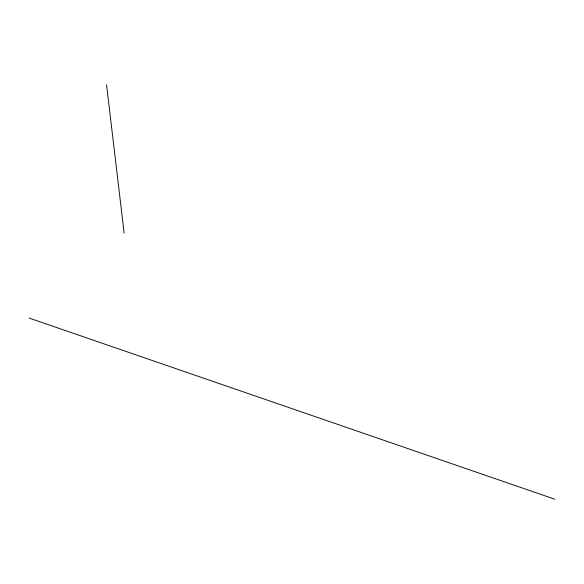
<?xml version="1.0" encoding="UTF-8"?>
<svg xmlns="http://www.w3.org/2000/svg" width="584" height="584" viewBox="0 0 584 584"><rect width="100%" height="100%" fill="white"/><g stroke="black" fill="none" stroke-linecap="round" stroke-linejoin="round"><path stroke-width="0.88" d="M29.2 318.083L554.8 499.203M106.558 84.797L124.151 233.162"/></g></svg>
